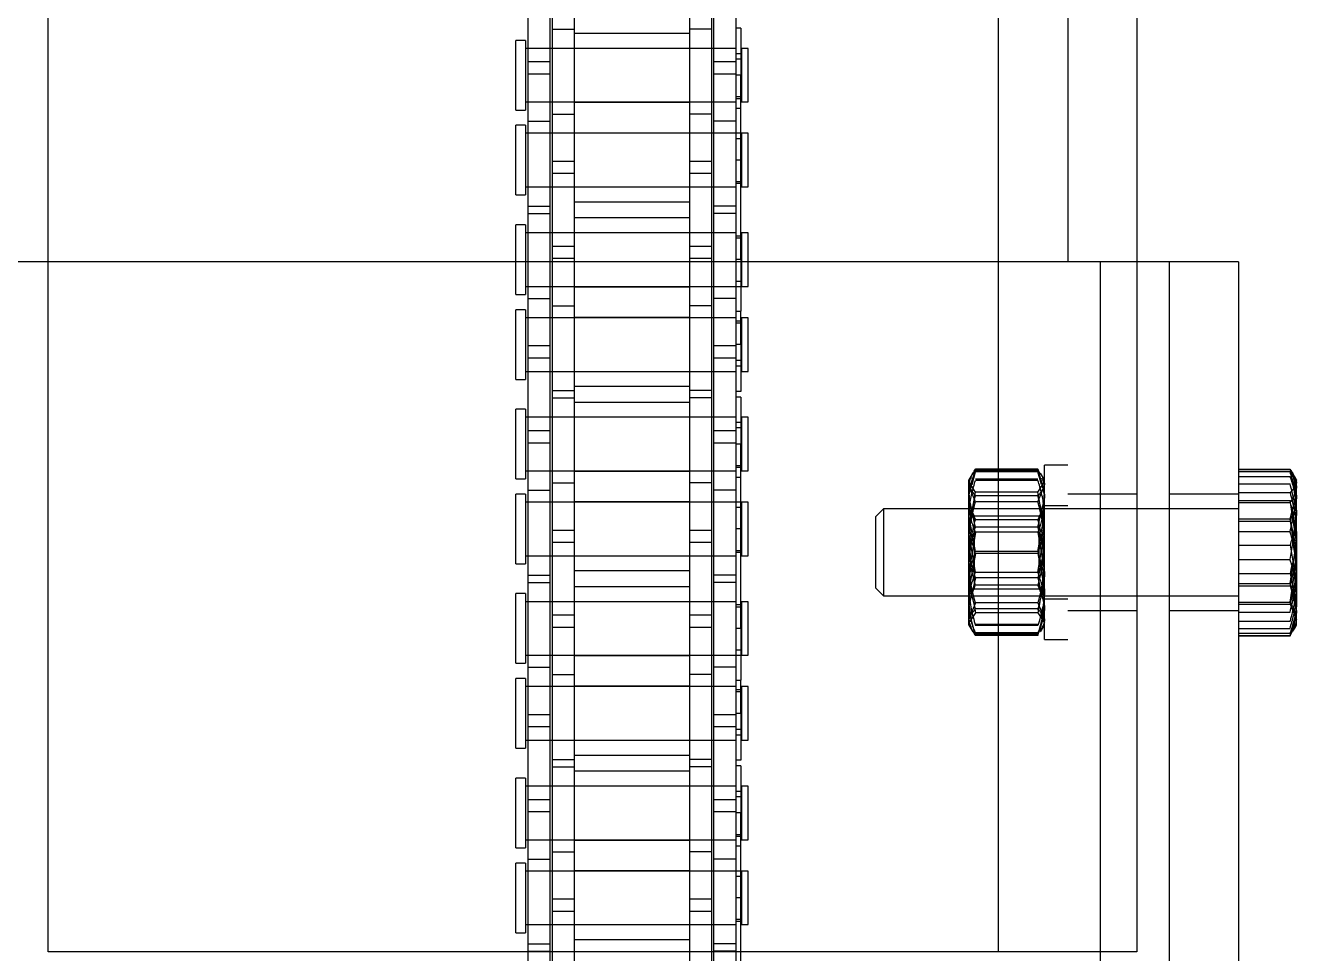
# Model space of a CAD drawing. Header units: metres. Extents: x 0 to 63075, y 0 to 44550.
# Drawn here: x 14313.6 to 14401.1, y 30070.2 to 30134.1 of the extents above; entities that cross this region are included whole.
import ezdxf

# ---------------------------------------------------------------- set-up
doc = ezdxf.new("R2010")
doc.units = ezdxf.units.M
doc.header["$LTSCALE"] = 75
doc.linetypes.add('HIDDEN2', pattern=[4.7625, 3.175, -1.5875])
for name, color, linetype in [('SDM', 7, 'Continuous'), ('SL4', 4, 'Continuous'), ('ST1', 7, 'HIDDEN2')]:
    doc.layers.add(name, color=color, linetype=linetype)

# ---------------------------------------------------------------- blocks, each defined once
blk = doc.blocks.new('A$Ca53c419a')
at = {"layer": 'SL4'}
for p, q in [((3717.213, 281.235), (3717.213, 420.765)), ((3669.713, 215.76), (3669.713, 281.235)), ((3669.713, 281.235), (4459.469, 281.235)), ((3664.713, 248.157), (3669.75, 248.157)), ((3664.713, 246.637), (3669.75, 246.637)), ((3664.713, 246.485), (3669.713, 246.485)), ((3664.713, 244.965), (3669.713, 244.965)), ((3664.713, 237.035), (3669.713, 237.035)), ((3664.713, 235.515), (3669.713, 235.515)), ((3664.713, 235.363), (3669.75, 235.363)), ((3664.713, 233.843), (3669.75, 233.843)), ((3666.575, 233.511), (3669.713, 233.511)), ((3669.713, 206.235), (3669.713, 215.76)), ((3669.713, 215.76), (4459.475, 215.76)), ((3669.713, 208.763), (3664.713, 208.763)), ((4619.715, 206.235), (3669.713, 206.235)), ((3694.213, 206.235), (3694.213, 204)), ((3700.213, 204), (3700.213, 206.235)), ((3717.213, 204), (3717.213, 206.235)), ((3717.213, 204), (3617.213, 204)), ((3717.213, 199.238), (3717.213, 204)), ((3717.213, 199.238), (3617.213, 199.238)), ((3691.475, 199.238), (3691.475, 195.684)), ((3691.498, 199.238), (3691.498, 195.684)), ((3691.648, 199.238), (3691.648, 195.684)), ((3695.763, 199.238), (3695.763, 195.684)), ((3701.328, 199.238), (3701.328, 195.684)), ((3702.777, 199.238), (3702.777, 195.684)), ((3702.927, 199.238), (3702.927, 195.684)), ((3702.95, 199.238), (3702.95, 195.684)), ((3691.648, 195.684), (3692.047, 195.438)), ((3691.793, 195.48), (3692.002, 195.359)), ((3692.002, 195.359), (3692.213, 195.238)), ((3695.763, 195.684), (3693.706, 195.238)), ((3702.777, 195.684), (3702.052, 195.238)), ((3702.213, 195.238), (3702.423, 195.359)), ((3692.213, 195.238), (3693.706, 195.238)), ((3698.546, 195.238), (3693.706, 195.238)), ((3698.546, 195.238), (3702.052, 195.238)), ((3702.052, 195.238), (3702.213, 195.238))]:
    blk.add_line(p, q, dxfattribs=at)
for points, knots in [([(3693.706, 195.238), (3693.657, 195.238), (3692.962, 195.244), (3692.281, 195.472), (3691.648, 195.684)], [0, 0, 0, 0, 0.0702006, 1, 1, 1, 1]), ([(3698.546, 195.238), (3698.327, 195.242), (3697.386, 195.264), (3696.468, 195.501), (3695.763, 195.684)], [0, 0, 0, 0, 0.231849, 1, 1, 1, 1]), ([(3701.328, 195.684), (3701.137, 195.628), (3700.231, 195.365), (3699.289, 195.294), (3698.546, 195.238)], [0, 0, 0, 0, 0.211001, 1, 1, 1, 1]), ([(3702.052, 195.238), (3702.035, 195.238), (3701.791, 195.244), (3701.551, 195.472), (3701.328, 195.684)], [0, 0, 0, 0, 0.070201, 1, 1, 1, 1])]:
    blk.add_open_spline(points, degree=3, knots=knots, dxfattribs=at)
at = {"layer": 'ST1'}
for p, q in [((3717.213, 208.763), (3717.213, 281.235)), ((3671.028, 249), (3675.825, 249)), ((3671.028, 249), (3671.028, 248.342)), ((3675.825, 248.342), (3675.825, 249)), ((3676.877, 249), (3681.674, 249)), ((3676.877, 249), (3676.877, 248.342)), ((3681.674, 248.342), (3681.674, 249)), ((3683.728, 249), (3688.525, 249)), ((3683.728, 249), (3683.728, 248.342)), ((3688.525, 248.342), (3688.525, 249)), ((3689.577, 249), (3694.374, 249)), ((3689.577, 249), (3689.577, 248.342)), ((3694.374, 248.342), (3694.374, 249)), ((3696.428, 249), (3701.225, 249)), ((3696.428, 249), (3696.428, 248.342)), ((3701.225, 248.342), (3701.225, 249)), ((3702.277, 249), (3707.074, 249)), ((3702.277, 249), (3702.277, 248.342)), ((3707.074, 248.342), (3707.074, 249)), ((3709.128, 249), (3713.925, 249)), ((3709.128, 249), (3709.128, 248.342)), ((3713.925, 248.342), (3713.925, 249)), ((3714.977, 249), (3719.774, 249)), ((3714.977, 249), (3714.977, 248.342)), ((3719.774, 248.342), (3719.774, 249)), ((3721.828, 249), (3726.625, 249)), ((3721.828, 249), (3721.828, 248.342)), ((3726.625, 248.342), (3726.625, 249)), ((3727.677, 249), (3732.474, 249)), ((3727.677, 249), (3727.677, 248.342)), ((3732.474, 248.342), (3732.474, 249)), ((3669.75, 248.157), (3669.75, 246.637)), ((3669.75, 248.157), (3676.1, 248.157)), ((3670.252, 248.157), (3670.252, 246.637)), ((3675.825, 248.342), (3671.028, 248.342)), ((3671.582, 248.342), (3671.582, 233.843)), ((3671.582, 248.157), (3671.582, 246.637)), ((3675.272, 233.843), (3675.272, 248.342)), ((3675.272, 246.637), (3675.272, 248.157)), ((3676.1, 248.157), (3676.1, 246.637)), ((3676.1, 248.157), (3685.195, 248.157)), ((3681.674, 248.342), (3676.877, 248.342)), ((3677.43, 248.342), (3677.43, 233.843)), ((3677.43, 248.157), (3677.43, 246.637)), ((3679.347, 246.637), (3679.347, 248.157)), ((3680.207, 248.157), (3680.207, 246.637)), ((3681.12, 233.843), (3681.12, 248.342)), ((3681.12, 246.637), (3681.12, 248.157)), ((3688.525, 248.342), (3683.728, 248.342)), ((3684.282, 248.342), (3684.282, 233.843)), ((3684.282, 248.157), (3684.282, 246.637)), ((3685.195, 248.157), (3686.055, 248.157)), ((3685.195, 246.637), (3685.195, 248.157)), ((3686.055, 248.157), (3695.15, 248.157)), ((3686.055, 248.157), (3686.055, 246.637)), ((3687.972, 233.843), (3687.972, 248.342)), ((3687.972, 246.637), (3687.972, 248.157)), ((3689.302, 248.157), (3689.302, 246.637)), ((3694.374, 248.342), (3689.577, 248.342)), ((3690.13, 248.342), (3690.13, 233.843)), ((3690.13, 248.157), (3690.13, 246.637)), ((3693.82, 233.843), (3693.82, 248.342)), ((3693.82, 246.637), (3693.82, 248.157)), ((3695.15, 248.157), (3695.15, 246.637)), ((3695.15, 248.157), (3701.5, 248.157)), ((3695.652, 248.157), (3695.652, 246.637)), ((3701.225, 248.342), (3696.428, 248.342)), ((3696.982, 248.342), (3696.982, 233.843)), ((3696.982, 248.157), (3696.982, 246.637)), ((3700.672, 233.843), (3700.672, 248.342)), ((3700.672, 246.637), (3700.672, 248.157)), ((3701.5, 248.157), (3701.5, 246.637)), ((3701.5, 248.157), (3710.595, 248.157)), ((3707.074, 248.342), (3702.277, 248.342)), ((3702.83, 248.342), (3702.83, 233.843)), ((3702.83, 248.157), (3702.83, 246.637)), ((3704.747, 246.637), (3704.747, 248.157)), ((3705.607, 248.157), (3705.607, 246.637)), ((3706.52, 233.843), (3706.52, 248.342)), ((3706.52, 246.637), (3706.52, 248.157)), ((3713.925, 248.342), (3709.128, 248.342)), ((3709.682, 248.342), (3709.682, 233.843)), ((3709.682, 248.157), (3709.682, 246.637)), ((3710.595, 248.157), (3711.455, 248.157)), ((3710.595, 246.637), (3710.595, 248.157)), ((3711.455, 248.157), (3720.55, 248.157)), ((3711.455, 248.157), (3711.455, 246.637)), ((3713.372, 233.843), (3713.372, 248.342)), ((3713.372, 246.637), (3713.372, 248.157)), ((3714.702, 248.157), (3714.702, 246.637)), ((3719.774, 248.342), (3714.977, 248.342)), ((3715.53, 248.342), (3715.53, 233.843)), ((3715.53, 248.157), (3715.53, 246.637)), ((3719.22, 233.843), (3719.22, 248.342)), ((3719.22, 246.637), (3719.22, 248.157)), ((3720.55, 248.157), (3720.55, 246.637)), ((3720.55, 248.157), (3726.9, 248.157)), ((3721.052, 248.157), (3721.052, 246.637)), ((3726.625, 248.342), (3721.828, 248.342)), ((3722.382, 248.342), (3722.382, 233.843)), ((3722.382, 248.157), (3722.382, 246.637)), ((3726.072, 233.843), (3726.072, 248.342)), ((3726.072, 246.637), (3726.072, 248.157)), ((3726.9, 248.157), (3726.9, 246.637)), ((3726.9, 248.157), (3735.995, 248.157)), ((3732.474, 248.342), (3727.677, 248.342)), ((3728.23, 248.342), (3728.23, 233.843)), ((3728.23, 248.157), (3728.23, 246.637)), ((3730.147, 246.637), (3730.147, 248.157)), ((3731.007, 248.157), (3731.007, 246.637)), ((3731.92, 233.843), (3731.92, 248.342)), ((3731.92, 246.637), (3731.92, 248.157)), ((3669.713, 246.485), (3672.495, 246.485)), ((3669.75, 246.637), (3676.1, 246.637)), ((3671.582, 246.485), (3671.582, 244.965)), ((3672.495, 246.485), (3673.355, 246.485)), ((3672.495, 244.965), (3672.495, 246.485)), ((3673.355, 246.485), (3682.45, 246.485)), ((3673.355, 246.485), (3673.355, 244.965)), ((3675.272, 244.965), (3675.272, 246.485)), ((3676.1, 246.637), (3685.195, 246.637)), ((3676.602, 246.485), (3676.602, 244.965)), ((3677.43, 246.485), (3677.43, 244.965)), ((3681.12, 244.965), (3681.12, 246.485)), ((3682.45, 246.485), (3682.45, 244.965)), ((3682.45, 246.485), (3688.8, 246.485)), ((3682.952, 246.485), (3682.952, 244.965)), ((3684.282, 246.485), (3684.282, 244.965)), ((3685.195, 246.637), (3686.055, 246.637)), ((3686.055, 246.637), (3695.15, 246.637)), ((3687.972, 244.965), (3687.972, 246.485)), ((3688.8, 246.485), (3688.8, 244.965)), ((3688.8, 246.485), (3697.895, 246.485)), ((3690.13, 246.485), (3690.13, 244.965)), ((3692.047, 244.965), (3692.047, 246.485)), ((3692.907, 246.485), (3692.907, 244.965)), ((3693.82, 244.965), (3693.82, 246.485)), ((3695.15, 246.637), (3701.5, 246.637)), ((3696.982, 246.485), (3696.982, 244.965)), ((3697.895, 246.485), (3698.755, 246.485)), ((3697.895, 244.965), (3697.895, 246.485)), ((3698.755, 246.485), (3707.85, 246.485)), ((3698.755, 246.485), (3698.755, 244.965)), ((3700.672, 244.965), (3700.672, 246.485)), ((3701.5, 246.637), (3710.595, 246.637)), ((3702.002, 246.485), (3702.002, 244.965)), ((3702.83, 246.485), (3702.83, 244.965)), ((3706.52, 244.965), (3706.52, 246.485)), ((3707.85, 246.485), (3707.85, 244.965)), ((3707.85, 246.485), (3714.2, 246.485)), ((3708.352, 246.485), (3708.352, 244.965)), ((3709.682, 246.485), (3709.682, 244.965)), ((3710.595, 246.637), (3711.455, 246.637)), ((3711.455, 246.637), (3720.55, 246.637)), ((3713.372, 244.965), (3713.372, 246.485)), ((3714.2, 246.485), (3714.2, 244.965)), ((3714.2, 246.485), (3723.295, 246.485)), ((3715.53, 246.485), (3715.53, 244.965)), ((3717.447, 244.965), (3717.447, 246.485)), ((3718.307, 246.485), (3718.307, 244.965)), ((3719.22, 244.965), (3719.22, 246.485)), ((3720.55, 246.637), (3726.9, 246.637)), ((3722.382, 246.485), (3722.382, 244.965)), ((3723.295, 246.485), (3724.155, 246.485)), ((3723.295, 244.965), (3723.295, 246.485)), ((3724.155, 246.485), (3733.25, 246.485)), ((3724.155, 246.485), (3724.155, 244.965)), ((3726.072, 244.965), (3726.072, 246.485)), ((3726.9, 246.637), (3735.995, 246.637)), ((3727.402, 246.485), (3727.402, 244.965)), ((3728.23, 246.485), (3728.23, 244.965)), ((3731.92, 244.965), (3731.92, 246.485)), ((3733.25, 246.485), (3733.25, 244.965)), ((3733.25, 246.485), (3739.6, 246.485)), ((3669.713, 244.965), (3672.495, 244.965)), ((3670.535, 237.035), (3670.535, 244.965)), ((3671.582, 244.965), (3671.582, 237.035)), ((3672.495, 244.965), (3673.355, 244.965)), ((3673.355, 244.965), (3682.45, 244.965)), ((3675.272, 237.035), (3675.272, 244.965)), ((3675.315, 244.965), (3675.315, 237.035)), ((3677.387, 237.035), (3677.387, 244.965)), ((3677.43, 244.965), (3677.43, 237.035)), ((3681.12, 237.035), (3681.12, 244.965)), ((3682.167, 244.965), (3682.167, 237.035)), ((3682.45, 244.965), (3688.8, 244.965)), ((3683.235, 237.035), (3683.235, 244.965)), ((3684.282, 244.965), (3684.282, 237.035)), ((3687.972, 237.035), (3687.972, 244.965)), ((3688.015, 244.965), (3688.015, 237.035)), ((3688.8, 244.965), (3697.895, 244.965)), ((3690.087, 237.035), (3690.087, 244.965)), ((3690.13, 244.965), (3690.13, 237.035)), ((3693.82, 237.035), (3693.82, 244.965)), ((3694.867, 244.965), (3694.867, 237.035)), ((3695.935, 237.035), (3695.935, 244.965)), ((3696.982, 244.965), (3696.982, 237.035)), ((3697.895, 244.965), (3698.755, 244.965)), ((3698.755, 244.965), (3707.85, 244.965)), ((3700.672, 237.035), (3700.672, 244.965)), ((3700.715, 244.965), (3700.715, 237.035)), ((3702.787, 237.035), (3702.787, 244.965)), ((3702.83, 244.965), (3702.83, 237.035)), ((3706.52, 237.035), (3706.52, 244.965)), ((3707.567, 244.965), (3707.567, 237.035)), ((3707.85, 244.965), (3714.2, 244.965)), ((3708.635, 237.035), (3708.635, 244.965)), ((3709.682, 244.965), (3709.682, 237.035)), ((3713.372, 237.035), (3713.372, 244.965)), ((3713.415, 244.965), (3713.415, 237.035)), ((3714.2, 244.965), (3723.295, 244.965)), ((3715.487, 237.035), (3715.487, 244.965)), ((3715.53, 244.965), (3715.53, 237.035)), ((3719.22, 237.035), (3719.22, 244.965)), ((3720.267, 244.965), (3720.267, 237.035)), ((3721.335, 237.035), (3721.335, 244.965)), ((3722.382, 244.965), (3722.382, 237.035)), ((3723.295, 244.965), (3724.155, 244.965)), ((3724.155, 244.965), (3733.25, 244.965)), ((3726.072, 237.035), (3726.072, 244.965)), ((3726.115, 244.965), (3726.115, 237.035)), ((3728.187, 237.035), (3728.187, 244.965)), ((3728.23, 244.965), (3728.23, 237.035)), ((3731.92, 237.035), (3731.92, 244.965)), ((3732.967, 244.965), (3732.967, 237.035)), ((3733.25, 244.965), (3739.6, 244.965)), ((3669.713, 237.035), (3672.495, 237.035)), ((3671.582, 237.035), (3671.582, 235.515)), ((3672.495, 237.035), (3673.355, 237.035)), ((3672.495, 235.515), (3672.495, 237.035)), ((3673.355, 237.035), (3682.45, 237.035)), ((3673.355, 237.035), (3673.355, 235.515)), ((3675.272, 235.515), (3675.272, 237.035)), ((3676.602, 235.515), (3676.602, 237.035)), ((3677.43, 237.035), (3677.43, 235.515)), ((3681.12, 235.515), (3681.12, 237.035)), ((3682.45, 235.515), (3682.45, 237.035)), ((3682.45, 237.035), (3688.8, 237.035)), ((3682.952, 235.515), (3682.952, 237.035)), ((3684.282, 237.035), (3684.282, 235.515)), ((3687.972, 235.515), (3687.972, 237.035)), ((3688.8, 235.515), (3688.8, 237.035)), ((3688.8, 237.035), (3697.895, 237.035)), ((3690.13, 237.035), (3690.13, 235.515)), ((3692.047, 235.515), (3692.047, 237.035)), ((3692.907, 237.035), (3692.907, 235.515)), ((3693.82, 235.515), (3693.82, 237.035)), ((3696.982, 237.035), (3696.982, 235.515)), ((3697.895, 237.035), (3698.755, 237.035)), ((3697.895, 235.515), (3697.895, 237.035)), ((3698.755, 237.035), (3707.85, 237.035)), ((3698.755, 237.035), (3698.755, 235.515)), ((3700.672, 235.515), (3700.672, 237.035)), ((3702.002, 235.515), (3702.002, 237.035)), ((3702.83, 237.035), (3702.83, 235.515)), ((3706.52, 235.515), (3706.52, 237.035)), ((3707.85, 235.515), (3707.85, 237.035)), ((3707.85, 237.035), (3714.2, 237.035)), ((3708.352, 235.515), (3708.352, 237.035)), ((3709.682, 237.035), (3709.682, 235.515)), ((3713.372, 235.515), (3713.372, 237.035)), ((3714.2, 235.515), (3714.2, 237.035)), ((3714.2, 237.035), (3723.295, 237.035)), ((3715.53, 237.035), (3715.53, 235.515)), ((3717.447, 235.515), (3717.447, 237.035)), ((3718.307, 237.035), (3718.307, 235.515)), ((3719.22, 235.515), (3719.22, 237.035)), ((3722.382, 237.035), (3722.382, 235.515)), ((3723.295, 237.035), (3724.155, 237.035)), ((3723.295, 235.515), (3723.295, 237.035)), ((3724.155, 237.035), (3733.25, 237.035)), ((3724.155, 237.035), (3724.155, 235.515)), ((3726.072, 235.515), (3726.072, 237.035)), ((3727.402, 235.515), (3727.402, 237.035)), ((3728.23, 237.035), (3728.23, 235.515)), ((3731.92, 235.515), (3731.92, 237.035)), ((3733.25, 235.515), (3733.25, 237.035)), ((3733.25, 237.035), (3739.6, 237.035)), ((3669.713, 235.515), (3672.495, 235.515)), ((3669.75, 233.843), (3669.75, 235.363)), ((3669.75, 235.363), (3676.1, 235.363)), ((3670.252, 233.843), (3670.252, 235.363)), ((3671.582, 235.363), (3671.582, 233.843)), ((3672.495, 235.515), (3673.355, 235.515)), ((3673.355, 235.515), (3682.45, 235.515)), ((3675.272, 233.511), (3675.272, 235.363)), ((3676.1, 233.843), (3676.1, 235.363)), ((3676.1, 235.363), (3685.195, 235.363)), ((3677.43, 235.363), (3677.43, 233.843)), ((3679.347, 233.843), (3679.347, 235.363)), ((3680.207, 235.363), (3680.207, 233.843)), ((3681.12, 233.843), (3681.12, 235.363)), ((3682.45, 235.515), (3688.8, 235.515)), ((3684.282, 235.363), (3684.282, 233.843)), ((3685.195, 235.363), (3686.055, 235.363)), ((3685.195, 233.843), (3685.195, 235.363)), ((3686.055, 235.363), (3695.15, 235.363)), ((3686.055, 235.363), (3686.055, 233.843)), ((3687.972, 233.843), (3687.972, 235.363)), ((3688.8, 235.515), (3697.895, 235.515)), ((3689.302, 233.843), (3689.302, 235.363)), ((3690.13, 235.363), (3690.13, 233.511)), ((3693.82, 233.843), (3693.82, 235.363)), ((3695.15, 233.843), (3695.15, 235.363)), ((3695.15, 235.363), (3701.5, 235.363)), ((3695.652, 233.843), (3695.652, 235.363)), ((3696.982, 235.363), (3696.982, 233.843)), ((3697.895, 235.515), (3698.755, 235.515)), ((3698.755, 235.515), (3707.85, 235.515)), ((3700.672, 233.511), (3700.672, 235.363)), ((3701.5, 233.843), (3701.5, 235.363)), ((3701.5, 235.363), (3710.595, 235.363)), ((3702.83, 235.363), (3702.83, 233.843)), ((3704.747, 233.843), (3704.747, 235.363)), ((3705.607, 235.363), (3705.607, 233.843)), ((3706.52, 233.843), (3706.52, 235.363)), ((3707.85, 235.515), (3714.2, 235.515)), ((3709.682, 235.363), (3709.682, 233.843)), ((3710.595, 235.363), (3711.455, 235.363)), ((3710.595, 233.843), (3710.595, 235.363)), ((3711.455, 235.363), (3720.55, 235.363)), ((3711.455, 235.363), (3711.455, 233.843)), ((3713.372, 233.843), (3713.372, 235.363)), ((3714.2, 235.515), (3723.295, 235.515)), ((3714.702, 233.843), (3714.702, 235.363)), ((3715.53, 235.363), (3715.53, 233.511)), ((3719.22, 233.843), (3719.22, 235.363)), ((3720.55, 233.843), (3720.55, 235.363)), ((3720.55, 235.363), (3726.9, 235.363)), ((3721.052, 233.843), (3721.052, 235.363)), ((3722.382, 235.363), (3722.382, 233.843)), ((3723.295, 235.515), (3724.155, 235.515)), ((3724.155, 235.515), (3733.25, 235.515)), ((3726.072, 233.511), (3726.072, 235.363)), ((3726.9, 233.843), (3726.9, 235.363)), ((3726.9, 235.363), (3735.995, 235.363)), ((3728.23, 235.363), (3728.23, 233.843)), ((3730.147, 233.843), (3730.147, 235.363)), ((3731.007, 235.363), (3731.007, 233.843)), ((3731.92, 233.843), (3731.92, 235.363)), ((3733.25, 235.515), (3739.6, 235.515)), ((3669.75, 233.843), (3676.1, 233.843)), ((3671.808, 233.511), (3671.808, 233.843)), ((3671.951, 233.843), (3671.951, 233.474)), ((3673.427, 233.511), (3673.427, 233.843)), ((3674.903, 233.474), (3674.903, 233.843)), ((3676.1, 233.843), (3685.195, 233.843)), ((3676.979, 233.511), (3676.979, 233.843)), ((3677.656, 233.511), (3677.656, 233.843)), ((3677.799, 233.843), (3677.799, 233.474)), ((3679.275, 233.511), (3679.275, 233.843)), ((3680.382, 233.511), (3680.382, 233.843)), ((3680.751, 233.474), (3680.751, 233.843)), ((3682.506, 233.511), (3682.506, 233.843)), ((3682.896, 233.511), (3682.896, 233.843)), ((3684.651, 233.843), (3684.651, 233.474)), ((3685.02, 233.511), (3685.02, 233.843)), ((3685.195, 233.843), (3686.055, 233.843)), ((3686.055, 233.843), (3695.15, 233.843)), ((3686.127, 233.511), (3686.127, 233.843)), ((3687.603, 233.474), (3687.603, 233.843)), ((3687.746, 233.511), (3687.746, 233.843)), ((3688.423, 233.843), (3688.423, 233.511)), ((3690.499, 233.843), (3690.499, 233.474)), ((3691.975, 233.511), (3691.975, 233.843)), ((3693.451, 233.474), (3693.451, 233.843)), ((3693.594, 233.511), (3693.594, 233.843)), ((3695.15, 233.843), (3701.5, 233.843)), ((3697.208, 233.511), (3697.208, 233.843)), ((3697.351, 233.843), (3697.351, 233.474)), ((3698.827, 233.511), (3698.827, 233.843)), ((3700.303, 233.474), (3700.303, 233.843)), ((3701.5, 233.843), (3710.595, 233.843)), ((3702.379, 233.511), (3702.379, 233.843)), ((3703.056, 233.511), (3703.056, 233.843)), ((3703.199, 233.843), (3703.199, 233.474)), ((3704.675, 233.511), (3704.675, 233.843)), ((3705.782, 233.511), (3705.782, 233.843)), ((3706.151, 233.474), (3706.151, 233.843)), ((3707.906, 233.511), (3707.906, 233.843)), ((3708.296, 233.511), (3708.296, 233.843)), ((3710.051, 233.843), (3710.051, 233.474)), ((3710.42, 233.511), (3710.42, 233.843)), ((3710.595, 233.843), (3711.455, 233.843)), ((3711.455, 233.843), (3720.55, 233.843)), ((3711.527, 233.511), (3711.527, 233.843)), ((3713.003, 233.474), (3713.003, 233.843)), ((3713.146, 233.511), (3713.146, 233.843)), ((3713.823, 233.843), (3713.823, 233.511)), ((3715.899, 233.843), (3715.899, 233.474)), ((3717.375, 233.511), (3717.375, 233.843)), ((3718.851, 233.474), (3718.851, 233.843)), ((3718.994, 233.511), (3718.994, 233.843)), ((3720.55, 233.843), (3726.9, 233.843)), ((3722.608, 233.511), (3722.608, 233.843)), ((3722.751, 233.843), (3722.751, 233.474)), ((3724.227, 233.511), (3724.227, 233.843)), ((3725.703, 233.474), (3725.703, 233.843)), ((3726.9, 233.843), (3735.995, 233.843)), ((3727.779, 233.511), (3727.779, 233.843)), ((3728.456, 233.511), (3728.456, 233.843)), ((3728.599, 233.843), (3728.599, 233.474)), ((3730.075, 233.511), (3730.075, 233.843)), ((3731.182, 233.511), (3731.182, 233.843)), ((3731.551, 233.474), (3731.551, 233.843)), ((3733.306, 233.511), (3733.306, 233.843)), ((3669.713, 233.511), (3679.275, 233.511)), ((3675.272, 233.474), (3671.582, 233.474)), ((3671.582, 233.474), (3671.582, 233)), ((3671.582, 233), (3675.272, 233)), ((3675.272, 233), (3675.272, 233.474)), ((3681.12, 233.474), (3677.43, 233.474)), ((3677.43, 233.474), (3677.43, 233)), ((3677.43, 233), (3681.12, 233)), ((3682.506, 233.511), (3679.275, 233.511)), ((3681.12, 233), (3681.12, 233.474)), ((3686.127, 233.511), (3682.896, 233.511)), ((3687.972, 233.474), (3684.282, 233.474)), ((3684.282, 233.474), (3684.282, 233)), ((3684.282, 233), (3687.972, 233)), ((3686.127, 233.511), (3688.423, 233.511)), ((3687.972, 233), (3687.972, 233.474)), ((3691.975, 233.511), (3688.423, 233.511)), ((3693.82, 233.474), (3690.13, 233.474)), ((3690.13, 233.474), (3690.13, 233)), ((3690.13, 233), (3693.82, 233)), ((3691.975, 233.511), (3704.675, 233.511)), ((3693.82, 233), (3693.82, 233.474)), ((3700.672, 233.474), (3696.982, 233.474)), ((3696.982, 233.474), (3696.982, 233)), ((3696.982, 233), (3700.672, 233)), ((3700.672, 233), (3700.672, 233.474)), ((3706.52, 233.474), (3702.83, 233.474)), ((3702.83, 233.474), (3702.83, 233)), ((3702.83, 233), (3706.52, 233)), ((3707.906, 233.511), (3704.675, 233.511)), ((3706.52, 233), (3706.52, 233.474)), ((3711.527, 233.511), (3708.296, 233.511)), ((3713.372, 233.474), (3709.682, 233.474)), ((3709.682, 233.474), (3709.682, 233)), ((3709.682, 233), (3713.372, 233)), ((3711.527, 233.511), (3713.823, 233.511)), ((3713.372, 233), (3713.372, 233.474)), ((3717.375, 233.511), (3713.823, 233.511)), ((3719.22, 233.474), (3715.53, 233.474)), ((3715.53, 233.474), (3715.53, 233)), ((3715.53, 233), (3719.22, 233)), ((3717.375, 233.511), (3730.075, 233.511)), ((3719.22, 233), (3719.22, 233.474)), ((3726.072, 233.474), (3722.382, 233.474)), ((3722.382, 233.474), (3722.382, 233)), ((3722.382, 233), (3726.072, 233)), ((3726.072, 233), (3726.072, 233.474)), ((3731.92, 233.474), (3728.23, 233.474)), ((3728.23, 233.474), (3728.23, 233)), ((3728.23, 233), (3731.92, 233)), ((3733.306, 233.511), (3730.075, 233.511)), ((3731.92, 233), (3731.92, 233.474)), ((3694.767, 224.238), (3694.213, 223.683)), ((3697.865, 224.238), (3694.767, 224.238)), ((3699.658, 224.238), (3697.865, 224.238)), ((3700.213, 223.683), (3699.658, 224.238)), ((3698.012, 223.683), (3694.213, 223.683)), ((3694.213, 223.683), (3694.213, 206.235)), ((3700.213, 223.683), (3698.012, 223.683)), ((3700.213, 206.235), (3700.213, 223.683)), ((3691.483, 217.351), (3693.222, 217.797)), ((3691.483, 213.044), (3691.483, 217.351)), ((3691.573, 213.044), (3691.573, 217.351)), ((3691.665, 217.351), (3691.861, 217.422)), ((3691.665, 213.044), (3691.665, 217.351)), ((3692.213, 217.797), (3691.751, 217.531)), ((3692.176, 213.044), (3692.176, 217.351)), ((3692.213, 217.797), (3692.608, 217.797)), ((3692.25, 213.044), (3692.25, 217.351)), ((3693.053, 217.351), (3692.359, 217.797)), ((3693.733, 217.351), (3692.608, 217.797)), ((3692.608, 217.797), (3696.598, 217.797)), ((3692.661, 217.618), (3693.745, 217.797)), ((3693.814, 217.482), (3693.053, 217.351)), ((3693.053, 213.044), (3693.053, 217.351)), ((3693.321, 213.044), (3693.321, 217.351)), ((3695.465, 217.351), (3693.519, 217.797)), ((3693.733, 213.044), (3693.733, 217.351)), ((3694.213, 217.797), (3694.713, 217.447)), ((3697.138, 217.351), (3694.657, 217.797)), ((3696.905, 217.447), (3694.713, 217.447)), ((3694.713, 217.447), (3694.713, 212.973)), ((3694.962, 213.044), (3694.962, 217.351)), ((3695.465, 213.044), (3695.465, 217.351)), ((3695.824, 217.351), (3698.598, 217.797)), ((3695.824, 213.044), (3695.824, 217.351)), ((3698.601, 217.351), (3695.827, 217.797)), ((3696.598, 217.797), (3701.203, 217.797)), ((3699.713, 217.447), (3696.905, 217.447)), ((3697.138, 213.044), (3697.138, 217.351)), ((3697.287, 217.351), (3699.768, 217.797)), ((3697.287, 213.044), (3697.287, 217.351)), ((3698.601, 213.044), (3698.601, 217.351)), ((3698.96, 217.351), (3700.906, 217.797)), ((3698.96, 213.044), (3698.96, 217.351)), ((3699.458, 217.681), (3701.372, 217.351)), ((3699.463, 213.044), (3699.463, 217.351)), ((3699.713, 217.447), (3700.213, 217.797)), ((3699.713, 212.973), (3699.713, 217.447)), ((3700.68, 217.797), (3701.155, 217.768)), ((3700.692, 217.351), (3701.817, 217.797)), ((3700.692, 213.044), (3700.692, 217.351)), ((3701.104, 213.044), (3701.104, 217.351)), ((3702.942, 217.351), (3701.203, 217.797)), ((3701.203, 217.797), (3702.213, 217.797)), ((3701.372, 217.351), (3702.066, 217.797)), ((3701.372, 213.044), (3701.372, 217.351)), ((3701.892, 217.587), (3702.76, 217.351)), ((3702.175, 213.044), (3702.175, 217.351)), ((3702.674, 217.531), (3702.213, 217.797)), ((3702.249, 213.044), (3702.249, 217.351)), ((3702.76, 213.044), (3702.76, 217.351)), ((3702.852, 213.044), (3702.852, 217.351)), ((3702.942, 213.044), (3702.942, 217.351)), ((3669.713, 215.76), (4459.475, 215.76)), ((3691.483, 213.044), (3693.222, 212.597)), ((3691.665, 213.044), (3691.861, 212.973)), ((3691.751, 212.864), (3692.213, 212.597)), ((3693.053, 213.044), (3692.359, 212.597)), ((3693.733, 213.044), (3692.608, 212.597)), ((3692.661, 212.777), (3693.745, 212.597)), ((3693.814, 212.913), (3693.053, 213.044)), ((3695.465, 213.044), (3693.519, 212.597)), ((3694.713, 212.973), (3694.213, 212.623)), ((3697.138, 213.044), (3694.657, 212.597)), ((3694.713, 212.973), (3699.713, 212.973)), ((3695.824, 213.044), (3698.598, 212.597)), ((3698.601, 213.044), (3695.827, 212.597)), ((3697.287, 213.044), (3699.768, 212.597)), ((3698.96, 213.044), (3700.906, 212.597)), ((3699.458, 212.714), (3701.372, 213.044)), ((3700.213, 212.623), (3699.713, 212.973)), ((3700.692, 213.044), (3701.817, 212.597)), ((3702.942, 213.044), (3701.203, 212.597)), ((3701.372, 213.044), (3702.066, 212.597)), ((3701.892, 212.808), (3702.76, 213.044)), ((3702.213, 212.597), (3702.674, 212.864)), ((3702.643, 212.917), (3702.942, 213.044)), ((3691.213, 212.597), (3703.213, 212.597)), ((3691.213, 212.597), (3691.213, 210.997)), ((3694.013, 212.597), (3694.013, 210.997)), ((3694.213, 212.623), (3696.844, 212.623)), ((3694.213, 212.623), (3694.213, 212.597)), ((3696.844, 212.623), (3700.213, 212.623)), ((3700.213, 212.597), (3700.213, 212.623)), ((3700.413, 210.997), (3700.413, 212.597)), ((3700.68, 212.597), (3701.155, 212.627)), ((3703.213, 210.997), (3703.213, 212.597)), ((4669.713, 210.997), (3669.713, 210.997)), ((3693.212, 210.997), (3693.212, 206.235)), ((3701.213, 206.235), (3701.213, 210.997)), ((3717.213, 208.763), (3617.213, 208.763)), ((3717.213, 208.763), (3669.713, 208.763)), ((3717.213, 206.235), (3717.213, 208.763)), ((3693.212, 204), (3693.212, 199.238)), ((3694.213, 204), (3694.213, 199.238)), ((3700.213, 199.238), (3700.213, 204)), ((3701.213, 199.238), (3701.213, 204)), ((3691.984, 199.238), (3691.984, 195.684)), ((3692.478, 199.238), (3692.478, 195.684)), ((3693.097, 199.238), (3693.097, 195.684)), ((3693.641, 199.238), (3693.641, 195.684)), ((3693.783, 199.238), (3693.783, 195.684)), ((3694.905, 199.238), (3694.905, 195.684)), ((3695.07, 199.238), (3695.07, 195.684)), ((3696.719, 199.238), (3696.719, 195.684)), ((3697.706, 199.238), (3697.706, 195.684)), ((3698.662, 199.238), (3698.662, 195.684)), ((3699.355, 199.238), (3699.355, 195.684)), ((3699.52, 199.238), (3699.52, 195.684)), ((3700.642, 199.238), (3700.642, 195.684)), ((3700.784, 199.238), (3700.784, 195.684)), ((3701.947, 199.238), (3701.947, 195.684)), ((3702.441, 199.238), (3702.441, 195.684)), ((3691.72, 195.616), (3691.475, 195.684)), ((3691.475, 195.684), (3691.775, 195.541)), ((3691.827, 195.538), (3691.498, 195.684)), ((3691.758, 195.5), (3691.793, 195.48)), ((3692.047, 195.438), (3692.373, 195.238)), ((3693.641, 195.684), (3692.57, 195.238)), ((3694.905, 195.684), (3693.19, 195.238)), ((3693.783, 195.684), (3696.652, 195.238)), ((3695.07, 195.684), (3697.927, 195.238)), ((3697.706, 195.684), (3695.092, 195.238)), ((3699.355, 195.684), (3696.498, 195.238)), ((3696.719, 195.684), (3699.333, 195.238)), ((3700.642, 195.684), (3697.773, 195.238)), ((3698.662, 195.684), (3700.719, 195.238)), ((3699.52, 195.684), (3701.235, 195.238)), ((3702.423, 195.359), (3702.632, 195.48)), ((3702.598, 195.538), (3702.927, 195.684)), ((3702.632, 195.48), (3702.667, 195.5)), ((3702.213, 195.238), (3702.194, 195.238))]:
    blk.add_line(p, q, dxfattribs=at)
for points, knots in [([(3692.608, 217.797), (3692.581, 217.797), (3692.201, 217.791), (3691.829, 217.563), (3691.483, 217.351)], [0, 0, 0, 0, 0.070201, 1, 1, 1, 1]), ([(3693.519, 217.797), (3693.473, 217.797), (3692.816, 217.791), (3692.172, 217.563), (3691.573, 217.351)], [0, 0, 0, 0, 0.070201, 1, 1, 1, 1]), ([(3692.359, 217.797), (3692.343, 217.798), (3692.242, 217.798), (3692.144, 217.703), (3692.062, 217.624)], [0, 0, 0, 0, 0.164035, 1, 1, 1, 1]), ([(3694.657, 217.797), (3694.598, 217.797), (3693.76, 217.791), (3692.939, 217.563), (3692.176, 217.351)], [0, 0, 0, 0, 0.070201, 1, 1, 1, 1]), ([(3692.447, 217.797), (3692.468, 217.797), (3692.763, 217.791), (3693.052, 217.563), (3693.321, 217.351)], [0, 0, 0, 0, 0.0702006, 1, 1, 1, 1]), ([(3693.222, 217.797), (3693.264, 217.797), (3693.851, 217.791), (3694.427, 217.563), (3694.962, 217.351)], [0, 0, 0, 0, 0.070201, 1, 1, 1, 1]), ([(3693.321, 217.351), (3693.557, 217.418), (3694.476, 217.68), (3695.431, 217.747), (3696.14, 217.797)], [0, 0, 0, 0, 0.257551, 1, 1, 1, 1]), ([(3693.733, 217.351), (3693.974, 217.418), (3694.908, 217.68), (3695.878, 217.747), (3696.598, 217.797)], [0, 0, 0, 0, 0.257551, 1, 1, 1, 1]), ([(3693.745, 217.797), (3693.934, 217.791), (3694.637, 217.766), (3695.323, 217.526), (3695.824, 217.351)], [0, 0, 0, 0, 0.268634, 1, 1, 1, 1]), ([(3695.827, 217.797), (3695.761, 217.797), (3695.293, 217.797), (3694.835, 217.686), (3694.441, 217.59)], [0, 0, 0, 0, 0.140551, 1, 1, 1, 1]), ([(3694.768, 217.797), (3694.997, 217.791), (3695.85, 217.766), (3696.68, 217.526), (3697.287, 217.351)], [0, 0, 0, 0, 0.268634, 1, 1, 1, 1]), ([(3694.962, 217.351), (3695.202, 217.418), (3696.136, 217.68), (3697.107, 217.747), (3697.827, 217.797)], [0, 0, 0, 0, 0.257551, 1, 1, 1, 1]), ([(3695.465, 217.351), (3695.702, 217.418), (3696.621, 217.68), (3697.576, 217.747), (3698.285, 217.797)], [0, 0, 0, 0, 0.2575513, 1, 1, 1, 1]), ([(3696.14, 217.797), (3696.397, 217.791), (3697.351, 217.766), (3698.28, 217.526), (3698.96, 217.351)], [0, 0, 0, 0, 0.2686336, 1, 1, 1, 1]), ([(3696.598, 217.797), (3696.859, 217.791), (3697.828, 217.766), (3698.773, 217.526), (3699.463, 217.351)], [0, 0, 0, 0, 0.268634, 1, 1, 1, 1]), ([(3697.138, 217.351), (3697.35, 217.418), (3698.171, 217.68), (3699.023, 217.747), (3699.657, 217.797)], [0, 0, 0, 0, 0.257551, 1, 1, 1, 1]), ([(3697.827, 217.797), (3698.087, 217.791), (3699.057, 217.766), (3700.001, 217.526), (3700.692, 217.351)], [0, 0, 0, 0, 0.2686336, 1, 1, 1, 1]), ([(3698.285, 217.797), (3698.541, 217.791), (3699.496, 217.766), (3700.425, 217.526), (3701.104, 217.351)], [0, 0, 0, 0, 0.268634, 1, 1, 1, 1]), ([(3698.598, 217.797), (3698.664, 217.799), (3698.786, 217.803), (3698.907, 217.778), (3698.962, 217.766)], [0, 0, 0, 0, 0.537713, 1, 1, 1, 1]), ([(3698.601, 217.351), (3698.776, 217.418), (3699.453, 217.68), (3700.158, 217.747), (3700.68, 217.797)], [0, 0, 0, 0, 0.257551, 1, 1, 1, 1]), ([(3701.203, 217.797), (3701.161, 217.797), (3700.574, 217.791), (3699.998, 217.563), (3699.463, 217.351)], [0, 0, 0, 0, 0.070201, 1, 1, 1, 1]), ([(3699.657, 217.797), (3699.886, 217.791), (3700.738, 217.766), (3701.568, 217.526), (3702.175, 217.351)], [0, 0, 0, 0, 0.2686336, 1, 1, 1, 1]), ([(3700.906, 217.797), (3700.952, 217.797), (3701.609, 217.791), (3702.253, 217.563), (3702.852, 217.351)], [0, 0, 0, 0, 0.070201, 1, 1, 1, 1]), ([(3701.978, 217.797), (3701.957, 217.797), (3701.662, 217.791), (3701.373, 217.563), (3701.104, 217.351)], [0, 0, 0, 0, 0.070201, 1, 1, 1, 1]), ([(3701.817, 217.797), (3701.844, 217.797), (3702.224, 217.791), (3702.596, 217.563), (3702.942, 217.351)], [0, 0, 0, 0, 0.070201, 1, 1, 1, 1]), ([(3702.066, 217.797), (3702.082, 217.798), (3702.183, 217.798), (3702.281, 217.703), (3702.363, 217.624)], [0, 0, 0, 0, 0.164035, 1, 1, 1, 1]), ([(3693.519, 212.597), (3693.473, 212.598), (3692.816, 212.604), (3692.172, 212.832), (3691.573, 213.044)], [0, 0, 0, 0, 0.070201, 1, 1, 1, 1]), ([(3692.608, 212.597), (3692.581, 212.598), (3692.302, 212.601), (3692.029, 212.767), (3691.782, 212.917)], [0, 0, 0, 0, 0.095617, 1, 1, 1, 1]), ([(3694.657, 212.597), (3694.598, 212.598), (3693.76, 212.604), (3692.939, 212.832), (3692.176, 213.044)], [0, 0, 0, 0, 0.070201, 1, 1, 1, 1]), ([(3692.447, 212.597), (3692.468, 212.598), (3692.763, 212.604), (3693.052, 212.832), (3693.321, 213.044)], [0, 0, 0, 0, 0.070201, 1, 1, 1, 1]), ([(3693.222, 212.597), (3693.264, 212.598), (3693.851, 212.604), (3694.427, 212.832), (3694.962, 213.044)], [0, 0, 0, 0, 0.0702006, 1, 1, 1, 1]), ([(3693.321, 213.044), (3693.557, 212.977), (3694.476, 212.715), (3695.431, 212.648), (3696.14, 212.597)], [0, 0, 0, 0, 0.257551, 1, 1, 1, 1]), ([(3693.733, 213.044), (3693.974, 212.977), (3694.908, 212.715), (3695.878, 212.648), (3696.598, 212.597)], [0, 0, 0, 0, 0.257551, 1, 1, 1, 1]), ([(3693.745, 212.597), (3693.934, 212.604), (3694.637, 212.629), (3695.323, 212.869), (3695.824, 213.044)], [0, 0, 0, 0, 0.268634, 1, 1, 1, 1]), ([(3695.827, 212.597), (3695.761, 212.598), (3695.293, 212.598), (3694.835, 212.709), (3694.441, 212.805)], [0, 0, 0, 0, 0.140551, 1, 1, 1, 1]), ([(3694.768, 212.597), (3694.997, 212.604), (3695.85, 212.629), (3696.68, 212.869), (3697.287, 213.044)], [0, 0, 0, 0, 0.2686336, 1, 1, 1, 1]), ([(3694.962, 213.044), (3695.202, 212.977), (3696.136, 212.715), (3697.107, 212.648), (3697.827, 212.597)], [0, 0, 0, 0, 0.257551, 1, 1, 1, 1]), ([(3695.465, 213.044), (3695.702, 212.977), (3696.621, 212.715), (3697.576, 212.648), (3698.285, 212.597)], [0, 0, 0, 0, 0.257551, 1, 1, 1, 1]), ([(3696.14, 212.597), (3696.397, 212.604), (3697.351, 212.629), (3698.28, 212.869), (3698.96, 213.044)], [0, 0, 0, 0, 0.268634, 1, 1, 1, 1]), ([(3696.598, 212.597), (3696.859, 212.604), (3697.828, 212.629), (3698.773, 212.869), (3699.463, 213.044)], [0, 0, 0, 0, 0.268634, 1, 1, 1, 1]), ([(3697.138, 213.044), (3697.35, 212.977), (3698.171, 212.715), (3699.023, 212.648), (3699.657, 212.597)], [0, 0, 0, 0, 0.257551, 1, 1, 1, 1]), ([(3697.827, 212.597), (3698.087, 212.604), (3699.057, 212.629), (3700.001, 212.869), (3700.692, 213.044)], [0, 0, 0, 0, 0.268634, 1, 1, 1, 1]), ([(3698.285, 212.597), (3698.541, 212.604), (3699.496, 212.629), (3700.425, 212.869), (3701.104, 213.044)], [0, 0, 0, 0, 0.268634, 1, 1, 1, 1]), ([(3698.601, 213.044), (3698.776, 212.977), (3699.453, 212.715), (3700.158, 212.648), (3700.68, 212.597)], [0, 0, 0, 0, 0.2575513, 1, 1, 1, 1]), ([(3701.203, 212.597), (3701.161, 212.598), (3700.574, 212.604), (3699.998, 212.832), (3699.463, 213.044)], [0, 0, 0, 0, 0.070201, 1, 1, 1, 1]), ([(3699.657, 212.597), (3699.886, 212.604), (3700.738, 212.629), (3701.568, 212.869), (3702.175, 213.044)], [0, 0, 0, 0, 0.2686336, 1, 1, 1, 1]), ([(3700.906, 212.597), (3700.952, 212.598), (3701.609, 212.604), (3702.253, 212.832), (3702.852, 213.044)], [0, 0, 0, 0, 0.070201, 1, 1, 1, 1]), ([(3701.978, 212.597), (3701.957, 212.598), (3701.662, 212.604), (3701.373, 212.832), (3701.104, 213.044)], [0, 0, 0, 0, 0.0702006, 1, 1, 1, 1]), ([(3701.817, 212.597), (3701.844, 212.597), (3702.014, 212.597), (3702.181, 212.697), (3702.321, 212.78)], [0, 0, 0, 0, 0.156822, 1, 1, 1, 1]), ([(3698.598, 212.597), (3698.664, 212.595), (3698.775, 212.591), (3698.884, 212.614), (3698.928, 212.623)], [0, 0, 0, 0, 0.59348, 1, 1, 1, 1]), ([(3691.498, 195.684), (3691.951, 195.501), (3692.54, 195.264), (3693.144, 195.242), (3693.284, 195.238)], [0, 0, 0, 0, 0.768151, 1, 1, 1, 1]), ([(3691.984, 195.684), (3692.584, 195.501), (3693.364, 195.264), (3694.166, 195.242), (3694.351, 195.238)], [0, 0, 0, 0, 0.7681507, 1, 1, 1, 1]), ([(3692.091, 195.391), (3692.18, 195.34), (3692.357, 195.239), (3692.539, 195.238), (3692.629, 195.238)], [0, 0, 0, 0, 0.500515, 1, 1, 1, 1]), ([(3695.092, 195.238), (3695.03, 195.238), (3694.147, 195.244), (3693.282, 195.472), (3692.478, 195.684)], [0, 0, 0, 0, 0.070201, 1, 1, 1, 1]), ([(3692.629, 195.238), (3692.938, 195.294), (3693.328, 195.365), (3693.704, 195.628), (3693.783, 195.684)], [0, 0, 0, 0, 0.788999, 1, 1, 1, 1]), ([(3693.097, 195.684), (3693.802, 195.501), (3694.72, 195.264), (3695.661, 195.242), (3695.879, 195.238)], [0, 0, 0, 0, 0.768151, 1, 1, 1, 1]), ([(3693.284, 195.238), (3693.761, 195.294), (3694.366, 195.365), (3694.947, 195.628), (3695.07, 195.684)], [0, 0, 0, 0, 0.788999, 1, 1, 1, 1]), ([(3696.498, 195.238), (3696.43, 195.238), (3695.466, 195.244), (3694.52, 195.472), (3693.641, 195.684)], [0, 0, 0, 0, 0.070201, 1, 1, 1, 1]), ([(3694.351, 195.238), (3694.984, 195.294), (3695.785, 195.365), (3696.556, 195.628), (3696.719, 195.684)], [0, 0, 0, 0, 0.788999, 1, 1, 1, 1]), ([(3697.773, 195.238), (3697.705, 195.238), (3696.736, 195.244), (3695.787, 195.472), (3694.905, 195.684)], [0, 0, 0, 0, 0.070201, 1, 1, 1, 1]), ([(3695.879, 195.238), (3696.622, 195.294), (3697.564, 195.365), (3698.47, 195.628), (3698.662, 195.684)], [0, 0, 0, 0, 0.788999, 1, 1, 1, 1]), ([(3696.652, 195.238), (3696.72, 195.238), (3697.689, 195.244), (3698.638, 195.472), (3699.52, 195.684)], [0, 0, 0, 0, 0.070201, 1, 1, 1, 1]), ([(3700.074, 195.238), (3699.888, 195.242), (3699.087, 195.264), (3698.306, 195.501), (3697.706, 195.684)], [0, 0, 0, 0, 0.231849, 1, 1, 1, 1]), ([(3697.927, 195.238), (3697.995, 195.238), (3698.959, 195.244), (3699.905, 195.472), (3700.784, 195.684)], [0, 0, 0, 0, 0.070201, 1, 1, 1, 1]), ([(3699.333, 195.238), (3699.395, 195.238), (3700.278, 195.244), (3701.143, 195.472), (3701.947, 195.684)], [0, 0, 0, 0, 0.070201, 1, 1, 1, 1]), ([(3701.141, 195.238), (3701.001, 195.242), (3700.397, 195.264), (3699.808, 195.501), (3699.355, 195.684)], [0, 0, 0, 0, 0.231849, 1, 1, 1, 1]), ([(3702.441, 195.684), (3702.278, 195.628), (3701.508, 195.365), (3700.706, 195.294), (3700.074, 195.238)], [0, 0, 0, 0, 0.211001, 1, 1, 1, 1]), ([(3701.796, 195.238), (3701.705, 195.242), (3701.315, 195.264), (3700.934, 195.501), (3700.642, 195.684)], [0, 0, 0, 0, 0.231849, 1, 1, 1, 1]), ([(3700.719, 195.238), (3700.768, 195.238), (3701.463, 195.244), (3702.144, 195.472), (3702.777, 195.684)], [0, 0, 0, 0, 0.070201, 1, 1, 1, 1]), ([(3702.927, 195.684), (3702.804, 195.628), (3702.223, 195.365), (3701.618, 195.294), (3701.141, 195.238)], [0, 0, 0, 0, 0.211001, 1, 1, 1, 1]), ([(3701.235, 195.238), (3701.276, 195.237), (3701.503, 195.237), (3701.725, 195.323), (3701.908, 195.394)], [0, 0, 0, 0, 0.179092, 1, 1, 1, 1]), ([(3702.95, 195.684), (3702.87, 195.628), (3702.495, 195.365), (3702.104, 195.294), (3701.796, 195.238)], [0, 0, 0, 0, 0.2110008, 1, 1, 1, 1]), ([(3693.19, 195.238), (3693.149, 195.235), (3693.091, 195.231), (3693.034, 195.249), (3693.016, 195.254)], [0, 0, 0, 0, 0.699251, 1, 1, 1, 1])]:
    blk.add_open_spline(points, degree=3, knots=knots, dxfattribs=at)

msp = doc.modelspace()

# ---------------------------------------------------------------- block references
at = {"layer": 'SDM', "rotation": 90}
msp.add_blockref('A$Ca53c419a', (14596.359, 26400.599), dxfattribs=at)

doc.saveas('drawing.dxf')
